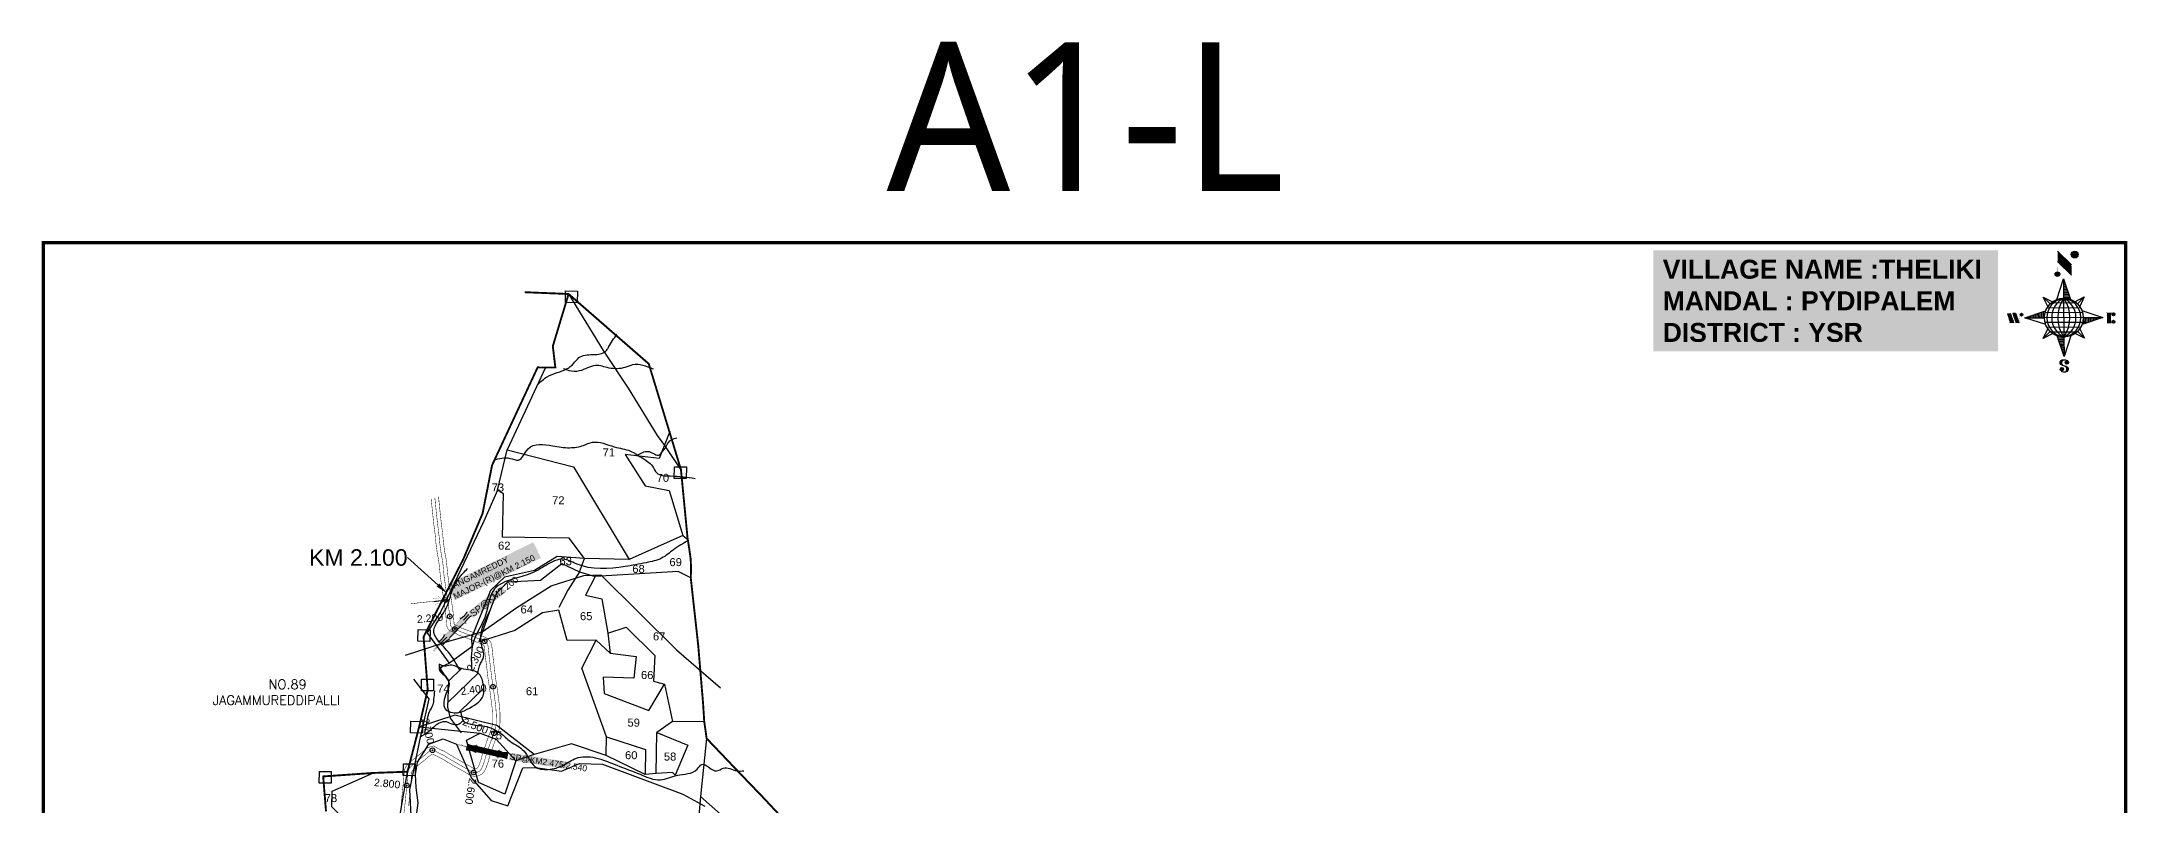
# Model space of a CAD drawing. Header units: inches. Extents: x 198573 to 203005, y 1622290 to 1626765.
# Drawn here: x 198573 to 203005, y 1625143 to 1626765 of the extents above; entities that cross this region are included whole.
import ezdxf
from ezdxf import colors
from ezdxf.entities.mleader import LeaderData, LeaderLine
from ezdxf.enums import TextEntityAlignment as Align
from ezdxf.math import Vec2, Vec3

# ---------------------------------------------------------------- set-up
doc = ezdxf.new("R2010")
doc.units = ezdxf.units.IN
doc.header["$LTSCALE"] = 15
doc.header["$MEASUREMENT"] = 0
doc.header["$PDMODE"] = 32
doc.header["$PDSIZE"] = 10
doc.linetypes.add('HIDDEN2', pattern=[0.1875, 0.125, -0.0625])
for name, color, linetype in [('bord', 1, 'Continuous'), ('CADAS', 1, 'Continuous'), ('CANAL1', 7, 'Continuous'), ('CHANAGE', 1, 'Continuous'), ('HILLS', 3, 'Continuous'), ('PLOT', 7, 'Continuous'), ('PLOT NO', 7, 'Continuous'), ('POINT', 2, 'Continuous'), ('ROAD', 1, 'Continuous'), ('STREAM', 4, 'Continuous'), ('STRUCTURE', 5, 'Continuous'), ('TEXT', 1, 'Continuous'), ('text2', 7, 'Continuous'), ('VILLAGE BOUNDARY', 5, 'Continuous'), ('VILLAGE BOUNDARY STONES', 1, 'Continuous'), ('VILLAGE BOUNDRY', 5, 'Continuous'), ('VILLAGE STONES', 240, 'Continuous')]:
    doc.layers.add(name, color=color, linetype=linetype)
doc.styles.add('section', font='romant.shx', dxfattribs={"height": 2})
doc.styles.get("Standard").update_dxf_attribs({"font": 'arial.ttf'})
doc.styles.add('TMS', font='trebuc.ttf')
doc.dimstyles.get("Standard").update_dxf_attribs({"dimtxt": 0.18, "dimasz": 0.18, "dimexe": 0.18, "dimexo": 0.0625, "dimgap": 0.09, "dimtad": 0, "dimtih": 1, "dimtoh": 1, "dimdec": 4, "dimzin": 0, "dimdsep": 46, "dimtxsty": 'Standard', "dimcen": 0.09, "dimadec": 0, "dimazin": 0, "dimtfac": 1, "dimtdec": 4, "dimtofl": 0, "dimtmove": 0, "dimatfit": 3, "dimfxl": 1, "dimtolj": 1, "dimtzin": 0, "dimarcsym": 0})
pattern_1 = [(270.375479083, (-2069700.0438, 9073869.3916), (1.91060089915, 0.0125210085), [])]
pattern_2 = [(0.375479083, (-2069700.0438, 9073869.3916), (-0.0125210085, 1.91060089915), [])]

# ---------------------------------------------------------------- blocks, each defined once
blk = doc.blocks.new('*X14')
at = {"color": 0, "linetype": 'Continuous'}
for p, q in [((6321.6, 240.5), (6322.3, 241.2)), ((6321.6, 240.3), (6322.3, 241)), ((6321.6, 240.1), (6322.3, 240.8)), ((6321.6, 239.9), (6322.4, 240.7)), ((6321.6, 239.8), (6322.4, 240.6)), ((6321.6, 239.6), (6322.5, 240.5)), ((6321.6, 239.4), (6322.5, 240.3)), ((6321.6, 239.2), (6322.6, 240.2)), ((6321.7, 239.1), (6322.6, 240.1)), ((6321.8, 240.8), (6322.4, 241.4)), ((6321.8, 239), (6322.7, 240)), ((6321.8, 239), (6322.8, 239.9)), ((6321.9, 238.9), (6322.9, 239.8)), ((6322, 238.8), (6323, 239.7)), ((6322.1, 241.3), (6322.4, 241.6)), ((6322.1, 238.7), (6323.1, 239.6)), ((6322.2, 238.6), (6323.1, 239.6)), ((6322.3, 238.5), (6323.2, 239.5)), ((6322.4, 238.5), (6323.3, 239.4)), ((6322.5, 238.4), (6323.4, 239.3)), ((6322.7, 238.4), (6323.6, 239.3)), ((6322.8, 238.3), (6323.7, 239.2)), ((6322.9, 238.3), (6323.8, 239.1)), ((6323.1, 238.2), (6323.9, 239.1)), ((6323.2, 238.2), (6324, 239)), ((6323.3, 238.2), (6324.2, 239)), ((6323.5, 238.1), (6324.3, 238.9)), ((6323.7, 238.1), (6324.4, 238.9)), ((6323.8, 238.1), (6324.6, 238.8)), ((6324.1, 238.2), (6324.7, 238.8)), ((6324.3, 238.3), (6324.9, 238.8)), ((6324.6, 238.3), (6325.1, 238.8)), ((6324.8, 238.4), (6325.2, 238.8)), ((6325.1, 238.5), (6325.4, 238.8)), ((6325.4, 238.6), (6325.6, 238.8))]:
    blk.add_line(p, q, dxfattribs=at)
blk = doc.blocks.new('*X13')
at = {"color": 0, "linetype": 'Continuous'}
for p, q in [((6324.4, 240.3), (6324.5, 240.4)), ((6324.6, 240.3), (6324.8, 240.5)), ((6324.7, 240.2), (6325, 240.5)), ((6324.8, 240.2), (6325.2, 240.6)), ((6325, 240.1), (6325.5, 240.6)), ((6325.1, 240.1), (6325.6, 240.6)), ((6325.2, 240), (6325.8, 240.6)), ((6325.3, 240), (6326, 240.6)), ((6325.4, 239.9), (6326.1, 240.6)), ((6325.5, 239.8), (6326.2, 240.5)), ((6325.6, 239.8), (6326.3, 240.5)), ((6325.7, 239.7), (6326.5, 240.4)), ((6325.9, 239.6), (6326.6, 240.3)), ((6326, 239.5), (6326.7, 240.3)), ((6326, 239.4), (6326.8, 240.2)), ((6326.1, 239.3), (6327, 240.2)), ((6326.2, 239.3), (6327.1, 240.1)), ((6326.3, 239.2), (6327.1, 240)), ((6326.4, 239.1), (6327.2, 239.9)), ((6326.5, 239), (6327.3, 239.8)), ((6326.5, 238.9), (6327.4, 239.7)), ((6326.6, 238.8), (6327.5, 239.6)), ((6326.7, 238.7), (6327.5, 239.5)), ((6326.8, 238.6), (6327.6, 239.4)), ((6326.8, 238.5), (6327.7, 239.3)), ((6326.9, 238.3), (6327.8, 239.2)), ((6326.9, 238.2), (6327.9, 239.1)), ((6327, 238.1), (6327.8, 239)), ((6327, 237.9), (6327.8, 238.8)), ((6327, 237.8), (6327.8, 238.6)), ((6326.8, 236.5), (6327.4, 237)), ((6326.9, 236.8), (6327.6, 237.4)), ((6327, 237.6), (6327.8, 238.4)), ((6327, 237.4), (6327.8, 238.2)), ((6327, 237.3), (6327.8, 238)), ((6327, 237.1), (6327.8, 237.9))]:
    blk.add_line(p, q, dxfattribs=at)
blk = doc.blocks.new('sy')
at = {"layer": 'bord', "extrusion": (0.000169932, 0.004808, 0.999988)}
h = blk.add_hatch(dxfattribs=at)
h.set_pattern_fill('LINE', color=8, scale=15.285135, angle=0.3755, style=0)
h.set_pattern_definition(pattern_2)
h.paths.add_polyline_path([(-0.2, 22.9, -0.090992), (8, 21.5), (-0.3, 45.9)])
h = blk.add_hatch(dxfattribs=at)
h.set_pattern_fill('LINE', color=8, scale=15.285135, angle=-89.6245, style=0)
h.set_pattern_definition(pattern_1)
h.paths.add_polyline_path([(-22.9, -0.2, -0.090992), (-21.5, 8), (-45.9, -0.3)])
h = blk.add_hatch(dxfattribs=at)
h.set_pattern_fill('LINE', color=8, scale=15.285135, angle=-89.6245, style=0)
h.set_pattern_definition(pattern_1)
h.paths.add_polyline_path([(45.9, 0.3), (22.9, 0.2, -0.090992), (21.5, -8)])
h = blk.add_hatch(dxfattribs=at)
h.set_pattern_fill('LINE', color=8, scale=15.285135, angle=0.3755, style=0)
h.set_pattern_definition(pattern_2)
h.paths.add_polyline_path([(0.2, -22.9, -0.090992), (-8, -21.5), (0.3, -45.9)])
for p, q in [((-7.3, 78.3, -0.4), (8.9, 62.3, -0.3)), ((-7.3, 66.2, -0.3), (9, 50.2, -0.2)), ((-8.3, 21.4, -0.1), (-0.3, 45.9, -0.2)), ((-0.3, 45.9, -0.2), (8, 21.5, -0.1)), ((-0.3, 45.9, -0.2), (-0.2, 22.9, -0.1)), ((-66.6, 5, 0), (-62.8, -6.2, 0)), ((-63.4, 5.1, 0), (-59.5, -6.2, 0)), ((-60.2, 5.1, 0), (-56.3, -6.2, 0)), ((-60.2, 5.1, 0), (-56.9, 5.1, 0)), ((-56.9, 5.1, 0), (-53.1, -6.1, 0)), ((-45.9, -0.3, 0), (-21.5, 8, 0)), ((-24.5, 24.2, -0.1), (-13.3, 18.7, -0.1)), ((-24.5, 24.2, -0.1), (-16.3, 16.1, -0.1)), ((-18.8, 13.1, -0.1), (-24.5, 24.2, -0.1)), ((13.1, 18.8, -0.1), (24.2, 24.5, -0.1)), ((24.2, 24.5, -0.1), (16.1, 16.3, -0.1)), ((24.2, 24.5, -0.1), (18.7, 13.3, -0.1)), ((21.4, 8.3, 0), (45.9, 0.3, 0)), ((45.9, 0.3, 0), (21.5, -8, 0)), ((22.9, 0.2, 0), (45.9, 0.3, 0)), ((51.5, 5.7, 0), (51.6, -6.7, 0)), ((55.1, -6.7, 0), (55, 5.7, 0)), ((-45.9, -0.3, 0), (-22.9, -0.2, 0)), ((-21.4, -8.3, 0), (-45.9, -0.3, 0)), ((-24.2, -24.5, 0.1), (-18.7, -13.3, 0.1)), ((-24.2, -24.5, 0.1), (-16.1, -16.3, 0.1)), ((-13.1, -18.8, 0.1), (-24.2, -24.5, 0.1)), ((0.3, -45.9, 0.2), (-8, -21.5, 0.1)), ((0.2, -22.9, 0.1), (0.3, -45.9, 0.2)), ((8.3, -21.4, 0.1), (0.3, -45.9, 0.2)), ((24.5, -24.2, 0.1), (13.3, -18.7, 0.1)), ((24.5, -24.2, 0.1), (16.3, -16.1, 0.1)), ((18.8, -13.1, 0.1), (24.5, -24.2, 0.1))]:
    blk.add_line(p, q, dxfattribs=at)
at = {"layer": 'bord', "color": 8, "linetype": 'ByBlock', "extrusion": (0.000169932, 0.004808, 0.999988)}
for p, q in [((22.9, 0.2, 0), (-22.9, -0.2, 0)), ((22.2, 5.9, 0), (-22.2, 5.6, 0)), ((19.8, 11.6, -0.1), (-19.9, 11.3, -0.1)), ((15.1, 17.3, -0.1), (-15.3, 17.1, -0.1)), ((-0.2, 22.9, -0.1), (0.2, -22.9, 0.1)), ((22.2, -5.6, 0), (-22.2, -5.9, 0)), ((19.9, -11.3, 0.1), (-19.8, -11.6, 0.1)), ((15.3, -17.1, 0.1), (-15.1, -17.3, 0.1))]:
    blk.add_line(p, q, dxfattribs=at)
at = {"layer": 'bord', "extrusion": (0.000169932, 0.004808, 0.999988)}
for points, const_width in [([(-7.2, 54.1), (-7.3, 78.3)], 0.291), ([(9, 50.2), (8.8, 74.4)], 0.291), ([(-67.7, 5), (-63.4, 5.1)], 0.116), ([(-59.5, -6.2), (-58.5, 0.3)], 0.116), ([(-53.1, -6.1), (-51.6, 3.5)], 0.116), ([(49.7, 5.7), (58.6, 5.7)], 0.128), ([(55.1, 0.4), (56.8, 0.4)], 0.128), ([(-59.5, -6.2), (-64.4, -6.2)], 0.116), ([(-56.3, -6.2), (-51.5, -6.1)], 0.116), ([(58.7, -6.7), (49.8, -6.8)], 0.128)]:
    blk.add_lwpolyline(points, dxfattribs=dict(at, const_width=const_width))
for points, const_width in [([(11.3, 75.7, 1), (14.4, 73.1, 1)], 4.03), ([(-8.6, 52.2, 1), (-6.6, 50.5, 1)], 2.69), ([(-50.6, 4.1, 1), (-49.3, 3, 1)], 1.61), ([(57.9, 4.5, 1), (59.3, 3.4, 1)], 1.77), ([(58, -4.4, 1), (59.3, -5.5, 1)], 1.77), ([(-1.6, -61.3, 1), (-3.1, -60.1, 1)], 2), ([(4.4, -53.7, 1), (2.9, -52.5, 1)], 2)]:
    blk.add_lwpolyline(points, format="xyb", close=True, dxfattribs=dict(at, const_width=const_width))
for points in [[(-3.7, -62.2), (-2.4, -63.4), (-0.4, -63.9), (2.3, -63.8), (4.2, -63.1), (5.5, -61.6), (5.4, -60.2), (4.6, -58.9), (4, -58.4), (2.3, -57.6), (-1.3, -56.6), (-2.8, -55.9), (-3.4, -55.4), (-4.2, -54), (-4.2, -52.1), (-3, -50.7), (-1.2, -50), (1.8, -49.8), (3.8, -50.5), (4.8, -51.6)], [(-1.3, -56.6), (-2.1, -55.5), (-2.4, -54.3), (-2.5, -52.5), (-2.2, -51.6), (-1.4, -50.5), (-0.2, -49.9)], [(2.3, -63.8), (3.3, -62.7), (3.6, -61.4), (3.4, -60.2), (2.6, -58.6), (1.1, -57.3)]]:
    blk.add_lwpolyline(points, dxfattribs=at)
for centre, radius in [((12.8, 74.4), 4.03), ((-7.6, 51.3), 2.69), ((-49.9, 3.5), 1.61), ((0, 0), 22.9), ((58.6, 3.9), 1.77), ((58.6, -4.9), 1.77), ((-2.3, -60.7), 2), ((3.7, -53.1), 2)]:
    blk.add_circle(centre, radius, dxfattribs=at)
at = {"layer": 'bord', "color": 8, "linetype": 'ByBlock', "extrusion": (0.000169932, 0.004808, 0.999988)}
for centre, radius, start, end in [((3.1, 0), 23.1, 98.0037, 262.7474), ((11.2, 0.1), 25.5, 116.3648, 244.3863), ((33.1, 0.2), 40.3, 145.6675, 215.0836), ((-11.2, -0.1), 25.5, 296.3648, 64.3863), ((-33.1, -0.2), 40.3, 325.6675, 35.0836), ((-3.1, 0), 23.1, 278.0037, 82.7474)]:
    blk.add_arc(centre, radius, start, end, dxfattribs=at)
at = {"layer": 'bord', "extrusion": (0.000169932, 0.004808, 0.999988)}
for points in [[(-7.3, 78.3), (8.9, 62.3), (-7.3, 66.2), (9, 50.2)], [(-66.6, 5), (-63.4, 5.1), (-62.8, -6.2), (-59.5, -6.2)], [(-60.2, 5.1), (-56.9, 5.1), (-56.3, -6.2), (-53.1, -6.1)], [(55, 5.7), (55.1, -6.7), (51.5, 5.7), (51.6, -6.7)]]:
    blk.add_solid(points, dxfattribs=at)
at = {"layer": 'bord', "extrusion": (0.000169932, 0.004808, 0.999988), "xscale": 1.444935456737715, "yscale": 1.444935456737715, "zscale": 1.444935456737715, "rotation": 141.1624086003328}
for name, p in [('*X13', (7334.5, -5516.8)), ('*X14', (7337.2, -5520.6))]:
    blk.add_blockref(name, p, dxfattribs=at)
blk = doc.blocks.new('SP')
at = {"layer": 'STRUCTURE'}
h = blk.add_hatch(dxfattribs=at)
h.set_pattern_fill('DASH', color=256, scale=8, style=0)
edge = h.paths.add_edge_path()
edge.add_spline(control_points=[(769825.7, 1706742.1), (769825.3, 1706741.8), (769823.8, 1706740.8), (769820.9, 1706740.3), (769817, 1706739.7), (769811.4, 1706738.9), (769804, 1706739.7), (769798.4, 1706741), (769795.6, 1706741.6)], knot_values=[0, 0, 0, 0, 1.613557, 5.24513, 8.624976, 13.470124, 22.190216, 30.746377, 30.746377, 30.746377, 30.746377], degree=3, periodic=0)
edge.add_line((769795.6, 1706741.6), (769792.6, 1706739.6))
edge.add_line((769792.6, 1706739.6), (769732.6, 1706739.6))
edge.add_line((769732.6, 1706739.6), (769729.6, 1706741.6))
edge.add_spline(control_points=[(769729.6, 1706741.6), (769726.9, 1706740.9), (769721.3, 1706739.5), (769713.9, 1706738.5), (769708.3, 1706739.1), (769704.4, 1706739.6), (769701.5, 1706740), (769700, 1706741), (769699.5, 1706741.3)], knot_values=[0, 0, 0, 0, 8.556161, 17.276253, 22.121402, 25.501247, 29.13282, 30.746377, 30.746377, 30.746377, 30.746377], degree=3, periodic=0)
edge.add_line((769699.5, 1706741.3), (769699.5, 1706722.1))
edge.add_spline(control_points=[(769699.5, 1706722.1), (769700, 1706722.4), (769701.4, 1706723.4), (769704.3, 1706724), (769708.2, 1706724.5), (769713.8, 1706725.3), (769721.2, 1706724.5), (769726.8, 1706723.3), (769729.6, 1706722.6)], knot_values=[0, 0, 0, 0, 1.613557, 5.24513, 8.624976, 13.470124, 22.190216, 30.746377, 30.746377, 30.746377, 30.746377], degree=3, periodic=0)
edge.add_line((769729.6, 1706722.6), (769732.6, 1706724.6))
edge.add_line((769732.6, 1706724.6), (769792.6, 1706724.6))
edge.add_line((769792.6, 1706724.6), (769795.6, 1706722.6))
edge.add_spline(control_points=[(769795.6, 1706722.6), (769798.4, 1706723.3), (769803.9, 1706724.8), (769811.3, 1706725.8), (769817, 1706725.1), (769820.9, 1706724.7), (769823.8, 1706724.2), (769825.2, 1706723.3), (769825.7, 1706723)], knot_values=[0, 0, 0, 0, 8.556161, 17.276253, 22.121402, 25.501247, 29.13282, 30.746377, 30.746377, 30.746377, 30.746377], degree=3, periodic=0)
edge.add_line((769825.7, 1706723), (769825.7, 1706742.1))
h.paths.add_polyline_path([(769764.2, 1706732.1, -1), (769761.1, 1706732.1, -1)], flags=0)
h.paths.add_polyline_path([(769761.1, 1706732.1, 1), (769764.2, 1706732.1, 1)], flags=16)
at = {"layer": 'STRUCTURE', "const_width": 0.628}
for points in [[(769726.6, 1706747.6), (769726.6, 1706743.6), (769732.6, 1706739.6), (769792.6, 1706739.6), (769798.6, 1706743.6), (769798.6, 1706747.6)], [(769726.6, 1706716.6), (769726.6, 1706720.6), (769732.6, 1706724.6), (769792.6, 1706724.6), (769798.6, 1706720.6), (769798.6, 1706716.6)]]:
    blk.add_lwpolyline(points, dxfattribs=at)
at = {"layer": 'STRUCTURE', "color": 3}
blk.add_lwpolyline([(769732.6, 1706724.6), (769792.6, 1706724.6)], dxfattribs=at)
blk.add_lwpolyline([(769732.6, 1706724.6), (769792.6, 1706724.6)], dxfattribs=at)
at = {"layer": 'STRUCTURE', "color": 0}
blk.add_circle((769762.6, 1706732.1), 1.55, dxfattribs=at)
at = {"layer": 'STRUCTURE'}
for points in [[(769699.5, 1706741.3), (769700.9, 1706740.5), (769704.4, 1706739.6), (769707.8, 1706739.2), (769712.6, 1706738.8), (769721.3, 1706739.7), (769729.6, 1706741.6)], [(769825.7, 1706742.1), (769824.3, 1706741.3), (769820.8, 1706740.3), (769817.5, 1706739.8), (769812.7, 1706739.2), (769804, 1706739.9), (769795.6, 1706741.6)], [(769699.5, 1706722.1), (769700.9, 1706723), (769704.4, 1706724), (769707.7, 1706724.5), (769712.5, 1706725), (769721.2, 1706724.4), (769729.6, 1706722.6)], [(769825.7, 1706723), (769824.3, 1706723.8), (769820.8, 1706724.7), (769817.4, 1706725.1), (769812.6, 1706725.5), (769803.9, 1706724.6), (769795.6, 1706722.6)]]:
    blk.add_spline(points, degree=3, dxfattribs=at)
at = {"layer": 'STRUCTURE', "color": 0}
blk.add_text('STREAM', height=5, dxfattribs=at).set_placement((769684.3, 1706732.1), align=Align.MIDDLE_CENTER)
for points in [[(769727.4, 1706732.1), (769700.8, 1706732.1)], [(769824.4, 1706732.1), (769800.5, 1706732.1)]]:
    blk.add_leader(points, dimstyle='Standard', override={"dimasz": 10, "dimgap": 0.09, "dimtad": 0}, dxfattribs=at)
blk = doc.blocks.new('OT')
at = {"layer": 'STRUCTURE', "color": 190}
for points, const_width in [([(769751.4, 1706595.8), (769729.4, 1706595.8)], 0.5), ([(769751.4, 1706579), (769729.4, 1706579)], 0.5), ([(769775.2, 1706601.8), (769775.2, 1706597.8), (769769.2, 1706593.8), (769761.8, 1706593.8), (769754.4, 1706593.8), (769748.4, 1706597.8), (769748.4, 1706601.8)], 0.5), ([(769748.4, 1706573), (769748.4, 1706577), (769754.4, 1706581), (769761.8, 1706581), (769761.8, 1706581), (769761.8, 1706581), (769769.2, 1706581), (769775.2, 1706577), (769775.2, 1706573)], 0.5), ([(769761.8, 1706593.8), (769761.8, 1706581)], 2.5)]:
    blk.add_lwpolyline(points, dxfattribs=dict(at, const_width=const_width))
at = {"layer": 'STRUCTURE', "color": 0}
blk.add_circle((769761.8, 1706587.4), 1.87, dxfattribs=at)
blk.add_leader([(769732.6, 1706587.4), (769753.8, 1706587.4)], dimstyle='Standard', override={"dimasz": 10, "dimgap": 0.09, "dimtad": 0}, dxfattribs=at)

msp = doc.modelspace()

# ---------------------------------------------------------------- hatches: boundary and pattern name
at = {"layer": 'STREAM'}
h = msp.add_hatch(dxfattribs=at)
h.set_pattern_fill('ANSI31', color=256, scale=251.706915, angle=-1.0901)
h.set_pattern_definition([(43.9099, (193735.288, 1624458.895), (-21.82068, 22.66719), [])])
edge = h.paths.add_edge_path()
edge.add_spline(control_points=[(199437.6, 1625342.4), (199443.3, 1625339.8), (199459.4, 1625337.9), (199483.6, 1625349.6), (199515.6, 1625367.4), (199512.4, 1625400.8), (199507.1, 1625419), (199500.5, 1625424), (199500.3, 1625424.2)], knot_values=[8.457873, 8.457873, 8.457873, 8.457873, 10.307072, 12.444101, 16.848802, 19.401804, 21.860922, 21.958744, 21.958744, 21.958744, 21.958744], degree=3, periodic=0)
edge.add_spline(control_points=[(199500.3, 1625424.2), (199496.2, 1625427.2), (199483.8, 1625430.6), (199469.6, 1625431.2), (199460.9, 1625434.9), (199458.5, 1625435.9)], knot_values=[4.156217, 4.156217, 4.156217, 4.156217, 5.719283, 7.712415, 8.457873, 8.457873, 8.457873, 8.457873], degree=3, periodic=0)
edge.add_spline(control_points=[(199458.5, 1625435.9), (199452.9, 1625438.2), (199443.4, 1625442.4), (199432.4, 1625437.8), (199427.7, 1625438.5), (199427, 1625438.6)], knot_values=[0.934803, 0.934803, 0.934803, 0.934803, 2.679646, 3.93574, 4.156217, 4.156217, 4.156217, 4.156217], degree=3, periodic=0)
edge.add_line((199427, 1625438.6), (199418.6, 1625434.8))
edge.add_line((199418.6, 1625434.8), (199429.1, 1625419))
edge.add_spline(control_points=[(199429.1, 1625419), (199432.5, 1625416.1), (199437.4, 1625410.6), (199439.8, 1625399.3), (199438.1, 1625393.1), (199436.8, 1625389.9)], knot_values=[27.096702, 27.096702, 27.096702, 27.096702, 28.348508, 29.303736, 30.33957, 30.33957, 30.33957, 30.33957], degree=3, periodic=0)
edge.add_line((199436.8, 1625389.9), (199435.3, 1625351.5))
edge.add_line((199435.3, 1625351.5), (199437.6, 1625342.4))

# ---------------------------------------------------------------- linework, layer by layer
at = {"layer": 'CANAL1', "color": 200, "const_width": 1}
for points in [[(199400.9, 1625794.1), (199401.3, 1625790), (199404, 1625763.8), (199406.5, 1625740.1), (199409.5, 1625716.9), (199411.1, 1625699.5), (199414, 1625677.9), (199417, 1625662), (199418.2, 1625651.8), (199420.3, 1625630.7), (199423.5, 1625606.3), (199427.2, 1625583), (199431.7, 1625550.5), (199433.4, 1625531.3), (199433.6, 1625527.1), (199435.2, 1625519.6), (199440.7, 1625513.8), (199445.9, 1625511.3), (199449.1, 1625510.2), (199458.6, 1625504.7), (199471.1, 1625500.2), (199488.2, 1625493.7), (199501.5, 1625488), (199505.4, 1625486.9), (199508.3, 1625485.4), (199510, 1625484.6), (199512, 1625482.5), (199513.3, 1625481.2), (199513.8, 1625479.5), (199515.2, 1625467.8), (199516.1, 1625458.6), (199519.9, 1625428.2), (199521.6, 1625413.6), (199526.1, 1625382.7), (199530.3, 1625351.3), (199531.3, 1625336.5), (199531.2, 1625324), (199531, 1625316.7), (199530.2, 1625310.4), (199528.8, 1625304.4), (199524.2, 1625292.8), (199518.6, 1625276.9), (199516.1, 1625269.4), (199512.6, 1625260.9), (199509.4, 1625250.1), (199506.7, 1625239.6), (199502.7, 1625228.7), (199500.4, 1625223.7), (199499, 1625222), (199496.6, 1625220.7), (199494.1, 1625220.2), (199490.3, 1625221.5), (199481.2, 1625226.9), (199457.5, 1625240.3), (199441.7, 1625249.6), (199430.8, 1625256.3), (199415.6, 1625263.6), (199406.5, 1625268.7), (199394.7, 1625266), (199385.4, 1625258.7), (199379.1, 1625253.1), (199365.9, 1625242.6), (199356.9, 1625235.3), (199349.2, 1625228.1), (199344, 1625218.8), (199342.6, 1625200), (199337.2, 1625144.1), (199334.3, 1625118.6)], [(199416.5, 1625799.1), (199417.3, 1625791.5), (199419.9, 1625765.5), (199422.4, 1625742), (199425.4, 1625718.6), (199427, 1625701.4), (199429.8, 1625680.5), (199432.8, 1625664.4), (199434.1, 1625653.5), (199436.2, 1625632.6), (199439.4, 1625608.6), (199443, 1625585.3), (199447.6, 1625552.3), (199449.3, 1625532.4), (199449.5, 1625529.2), (199449.9, 1625527.4), (199450.3, 1625527), (199452.1, 1625526.1), (199455.8, 1625524.8), (199465.3, 1625519.3), (199476.6, 1625515.2), (199494.2, 1625508.6), (199506.9, 1625503.1), (199511.3, 1625501.8), (199515.6, 1625499.7), (199519.5, 1625497.7), (199523.5, 1625493.7), (199527.6, 1625489.4), (199529.6, 1625482.7), (199531.1, 1625469.4), (199532, 1625460.3), (199535.7, 1625430.1), (199537.4, 1625415.7), (199542, 1625384.9), (199546.2, 1625352.9), (199547.3, 1625336.9), (199547.2, 1625323.7), (199547, 1625315.5), (199546, 1625307.6), (199544.1, 1625299.5), (199539.2, 1625287.2), (199533.8, 1625271.7), (199531.1, 1625263.8), (199527.7, 1625255.6), (199524.8, 1625245.9), (199522, 1625234.8), (199517.5, 1625222.6), (199514.1, 1625215.2), (199509.2, 1625209.3), (199502.1, 1625205.6), (199493.1, 1625203.6), (199483.5, 1625206.9), (199473.2, 1625213.1), (199449.5, 1625226.4), (199433.5, 1625235.9), (199423.1, 1625242.2), (199408.3, 1625249.4), (199404.1, 1625251.7), (199401.8, 1625251.2), (199395.7, 1625246.4), (199389.4, 1625240.8), (199375.9, 1625230.2), (199367.5, 1625223.2), (199362, 1625218.1), (199359.7, 1625214.1), (199358.5, 1625198.6), (199353.1, 1625142.4)]]:
    msp.add_lwpolyline(points, dxfattribs=at)
at = {"layer": 'CANAL1', "color": 1, "linetype": 'HIDDEN2', "ltscale": 4, "const_width": 1}
msp.add_lwpolyline([(199408.7, 1625796.6), (199409.3, 1625790.7), (199411.9, 1625764.6), (199414.5, 1625741), (199417.4, 1625717.7), (199419.1, 1625700.5), (199421.9, 1625679.2), (199424.9, 1625663.2), (199426.2, 1625652.7), (199428.2, 1625631.7), (199431.4, 1625607.4), (199435.1, 1625584.1), (199439.6, 1625551.4), (199441.4, 1625531.8), (199441.6, 1625528.1), (199442.5, 1625523.5), (199445.5, 1625520.4), (199449, 1625518.7), (199452.4, 1625517.5), (199462, 1625512), (199473.8, 1625507.7), (199491.2, 1625501.1), (199504.2, 1625495.6), (199508.4, 1625494.4), (199512, 1625492.5), (199514.7, 1625491.1), (199517.8, 1625488.1), (199520.5, 1625485.3), (199521.7, 1625481.1), (199523.2, 1625468.6), (199524, 1625459.4), (199527.8, 1625429.1), (199529.5, 1625414.6), (199534.1, 1625383.8), (199538.2, 1625352.1), (199539.3, 1625336.7), (199539.2, 1625323.8), (199539, 1625316.1), (199538.1, 1625309), (199536.4, 1625302), (199531.7, 1625290), (199526.2, 1625274.3), (199523.6, 1625266.6), (199520.2, 1625258.3), (199517.1, 1625248), (199514.4, 1625237.2), (199510.1, 1625225.7), (199507.3, 1625219.5), (199504.1, 1625215.6), (199499.3, 1625213.1), (199493.6, 1625211.9), (199486.9, 1625214.2), (199477.2, 1625220), (199453.5, 1625233.3), (199437.6, 1625242.7), (199426.9, 1625249.3), (199412, 1625256.5), (199405.3, 1625260.2), (199398.2, 1625258.6), (199390.5, 1625252.5), (199384.2, 1625246.9), (199370.9, 1625236.4), (199362.2, 1625229.2), (199355.6, 1625223.1), (199351.9, 1625216.4), (199350.6, 1625199.3), (199345.1, 1625143.2), (199342.3, 1625118.3)], dxfattribs=at)
at = {"layer": 'CANAL1', "color": 1, "linetype": 'HIDDEN2', "ltscale": 4, "const_width": 1, "elevation": 135}
msp.add_lwpolyline([(199431, 1625579), (199357.2, 1625570.9)], dxfattribs=at)
at = {"layer": 'HILLS'}
for points in [[(199372.1, 1625234.4), (199395.8, 1625273), (199426.2, 1625284.1), (199455.1, 1625272.6), (199486.7, 1625200.3), (199528.7, 1625152.9), (199564.1, 1625141.6), (199595.5, 1625222.2), (199622.3, 1625223.1), (199677.7, 1625215.5), (199716.1, 1625231.6), (199765.3, 1625230.2), (199935.6, 1625166.7), (199982.6, 1625140.9)], [(199367.2, 1625099.7), (199373.1, 1625148.3), (199368.8, 1625180.4), (199367.6, 1625208), (199372.1, 1625234.4)]]:
    msp.add_lwpolyline(points, dxfattribs=at)
at = {"layer": 'PLOT'}
for points in [[(199692.9, 1626228.9), (199766.2, 1626108.7), (199819.2, 1626028.9), (199881.3, 1625928.4), (199896.9, 1625906.9), (199931.7, 1625855.6)], [(199643.7, 1626073), (199562.2, 1625898.2), (199703.4, 1625862.1), (199821.3, 1625664.6)], [(199726.4, 1625667.2), (199694.3, 1625710.3), (199552.4, 1625712.4), (199554.3, 1625804.3), (199542.1, 1625812), (199562.2, 1625898.2)], [(199908.1, 1625936.9), (199885.4, 1625879.7), (199813, 1625888.1), (199855.7, 1625821.3), (199906.9, 1625811.3), (199935.7, 1625716.1), (199946.5, 1625707.7)], [(199542.1, 1625812), (199512.8, 1625746.4), (199421.6, 1625554.3), (199392.3, 1625509.9)], [(199935.7, 1625716.1), (199821.3, 1625664.6), (199726.4, 1625667.2), (199668.3, 1625671.3), (199620.6, 1625641.6), (199556.8, 1625627.1), (199527.2, 1625599.1), (199486.7, 1625498.8), (199487.5, 1625479.8), (199440.2, 1625444.6), (199392.3, 1625509.9)], [(199772.8, 1625248.3), (199773.3, 1625288.2), (199721.1, 1625434.2), (199751.8, 1625493.8), (199690.1, 1625492.8), (199671.9, 1625557), (199637.5, 1625551.5), (199578.6, 1625513.9), (199502.7, 1625489.8), (199525.6, 1625555.4), (199540.4, 1625593.9), (199563.8, 1625617.6), (199633.1, 1625621.2), (199678.7, 1625656.8), (199716.3, 1625638.5), (199726.4, 1625667.2)], [(199716.3, 1625638.5), (199691.3, 1625599.8), (199672.1, 1625563.2)], [(199716.3, 1625638.5), (199749.1, 1625628.5)], [(199952.5, 1625625.8), (199925.7, 1625639.6), (199749.1, 1625628.5), (199728.9, 1625589.4), (199763.2, 1625581.2), (199776.3, 1625508.2), (199815.5, 1625521.2), (199875.9, 1625461.1), (199873.6, 1625406.6), (199896.7, 1625399.9), (199913.4, 1625320.8), (199981.1, 1625321.4)], [(199776.3, 1625508.2), (199781.3, 1625466), (199836.2, 1625458.8), (199831.8, 1625413), (199766.6, 1625414.7), (199768.2, 1625380.3), (199863.2, 1625344), (199896.7, 1625399.9)], [(199751.8, 1625493.8), (199781.3, 1625466)], [(199440.2, 1625444.6), (199418.6, 1625434.8), (199437.5, 1625406.4), (199435.3, 1625351.5), (199441.2, 1625328.2), (199464.7, 1625296.5)], [(199620.1, 1625251.1), (199540.5, 1625312.7), (199451.2, 1625334.1), (199375.4, 1625309.8), (199505.1, 1625296.1)], [(199913.4, 1625320.8), (199880.3, 1625297.6), (199946.4, 1625270.6), (199919.4, 1625207.1), (199913.9, 1625212.4), (199879.2, 1625210.6), (199880.3, 1625297.6)], [(199986.2, 1625284.9), (199973.3, 1625161.4), (199949, 1624883.7), (199910.9, 1624808.9), (199885.8, 1624765), (199806.1, 1624780.4), (199798.2, 1624721.6), (199755.5, 1624640.7), (199734.3, 1624571.7), (199688.6, 1624567.8), (199661.3, 1624654.3), (199549.8, 1624670.3), (199541.5, 1624649.9), (199507.9, 1624665.3), (199467.9, 1624771), (199442.9, 1624793.3), (199408.4, 1624859.6), (199395.2, 1624961), (199389, 1624965.9), (199383, 1625004.8), (199324.6, 1625061.8), (199350.7, 1625214.2)], [(199879.2, 1625210.6), (199855.3, 1625208.4), (199772.8, 1625248.3), (199698.8, 1625273.1), (199620.1, 1625251.1), (199580.9, 1625237.3), (199557.1, 1625166.2), (199501.2, 1625191.6), (199476.1, 1625280.9), (199505.1, 1625296.1), (199539.1, 1625283.3), (199580.9, 1625237.3)], [(199773.3, 1625288.2), (199856.3, 1625261.3), (199855.3, 1625208.4)], [(199711.8, 1624321.7), (199679.4, 1624395.6), (199631.7, 1624473.8), (199583.6, 1624538.6), (199551, 1624578.7), (199502, 1624659.1), (199465.3, 1624761.5), (199419.9, 1624802.3), (199400.3, 1624857.1), (199389, 1624965.9), (199282.1, 1624969), (199184.5, 1624992.8), (199216.5, 1625055.4), (199220.6, 1625109.3), (199190, 1625139.8), (199190.6, 1625172.7), (199278.6, 1625211.6)], [(199973.3, 1625161.4), (200119.6, 1625031.7), (200181.5, 1625001.9), (200206.7, 1625049.6)]]:
    msp.add_lwpolyline(points, dxfattribs=at)
at = {"layer": 'POINT'}
for p in [(199431, 1625579, 135), (199451, 1625517, 136), (199519.9, 1625257.4)]:
    msp.add_point(p, dxfattribs=at)
at = {"layer": 'ROAD'}
for points in [[(199346.5, 1625461.9), (199435.4, 1625490.5), (199509, 1625511.3), (199582.6, 1625563), (199655.7, 1625608.9), (199725.5, 1625630.9), (199761.3, 1625632.4), (199922.5, 1625473.3), (200016, 1625392.1)], [(199396.8, 1625368.9), (199364.2, 1625410.9)], [(199358.8, 1625107.6), (199355.9, 1625176), (199376.6, 1625280.6), (199396.8, 1625368.9)]]:
    msp.add_lwpolyline(points, dxfattribs=at)
at = {"layer": 'STREAM'}
for points in [[(199626.8, 1626036), (199647.6, 1626053), (199689.9, 1626070.4), (199698.6, 1626076.3), (199717.5, 1626095.5), (199749.1, 1626100.4), (199773.8, 1626109.2), (199777.7, 1626115.8), (199795.6, 1626143.4)], [(199873.1, 1626068.9), (199829, 1626078.4), (199812.7, 1626072.9), (199778.9, 1626071.6), (199750.1, 1626077), (199716.1, 1626065.5), (199693.8, 1626066), (199681.8, 1626070.2)], [(199534.5, 1625876.3), (199568.4, 1625879.8), (199586.3, 1625876.2), (199606.7, 1625899.9), (199658.6, 1625906.3), (199695.1, 1625902.4), (199724.8, 1625907.4), (199743.4, 1625913.9), (199790, 1625904.3), (199824.5, 1625895.3), (199848.3, 1625881.4), (199871.1, 1625863), (199880.1, 1625848.9), (199909.1, 1625842.4), (199961.7, 1625837.2)], [(199841.5, 1625888), (199864.3, 1625894.1), (199885.9, 1625887.2), (199893, 1625895.4), (199898.7, 1625902.2), (199904.9, 1625913.6), (199922.7, 1625923.5)], [(199947.7, 1625705.5), (199915.9, 1625685.7), (199890.5, 1625667.7), (199857.5, 1625658.2), (199812.9, 1625649.8), (199708.9, 1625655.9), (199680.9, 1625665.7), (199646, 1625653), (199611.9, 1625635.1), (199573.7, 1625622.9), (199535.8, 1625602.8), (199516.6, 1625546.5), (199492.1, 1625494.2), (199486.4, 1625462.9), (199487.1, 1625430.5)], [(199462.5, 1625428.2), (199443.7, 1625460.4), (199417.4, 1625491), (199406.7, 1625510.1), (199423.6, 1625546), (199437, 1625570.8), (199444.9, 1625597), (199459.8, 1625624.9), (199478.2, 1625645.8)], [(199499.9, 1625422.4), (199505.9, 1625444), (199512.2, 1625457.8), (199507.6, 1625485.2), (199525.1, 1625554.8)], [(199418.2, 1625442.4), (199429.1, 1625438.3), (199441.6, 1625440.2), (199465.7, 1625433.1), (199485.4, 1625429.7), (199501, 1625423.6), (199511.4, 1625401.2), (199511.4, 1625375.5), (199477.5, 1625346.8), (199457.2, 1625339.6), (199430.8, 1625347.5), (199433.1, 1625381.1), (199439, 1625399.8), (199437, 1625409.2), (199428.8, 1625419.3), (199418.8, 1625429.4), (199418.2, 1625442.4)], [(199387.6, 1625296.4), (199392.7, 1625322.1), (199396.2, 1625338.8), (199405, 1625357.1), (199406.9, 1625368.3), (199408.4, 1625385.7)], [(199468.7, 1625323.3), (199460.1, 1625315.3), (199443.6, 1625315.6), (199430.1, 1625320.5), (199413.7, 1625314.7), (199394.9, 1625299.2), (199377.6, 1625287.6)], [(199464.2, 1625340.2), (199469.9, 1625321.6), (199482.8, 1625315.6), (199519.2, 1625309.9), (199548.2, 1625296.1), (199569.6, 1625278.3), (199597.6, 1625258.7), (199621, 1625225.5), (199682.2, 1625228.4), (199708.5, 1625242.6), (199749.7, 1625243.9), (199795.5, 1625227.9), (199845.2, 1625208.7), (199887.9, 1625196.9), (199924, 1625206.9), (199965.9, 1625219.4), (199976, 1625229.7), (200007.4, 1625215.8), (200021.4, 1625221.9), (200050.3, 1625216.1), (200065.3, 1625216.1)]]:
    msp.add_spline(points, degree=3, dxfattribs=at)
at = {"layer": 'text2', "color": 3}
for p in [(199440.3, 1625544.2), (199514.3, 1625491.4), (199532.4, 1625394.8), (199534.1, 1625296), (199403.6, 1625259.8), (199349.2, 1625185.1), (199491.1, 1625212.7)]:
    msp.add_point(p, dxfattribs=at)
at = {"layer": 'VILLAGE BOUNDARY', "const_width": 4}
for points in [[(199177.5, 1625129.8), (199171.5, 1625204.2), (199278.6, 1625211.6), (199350.7, 1625214.2), (199375.4, 1625309.8), (199393.6, 1625388.6), (199384.8, 1625500.8), (199469.3, 1625665.8), (199510.1, 1625762.6), (199530.3, 1625865.1), (199627.1, 1626072.9), (199664.8, 1626072.7), (199659.4, 1626118), (199692.9, 1626228.9)], [(199599.4, 1626232.7), (199692.9, 1626228.9), (199863.3, 1626080.5), (199931.7, 1625855.6), (199945.7, 1625710.5), (199946.8, 1625704), (199952.3, 1625666.8), (199953.2, 1625645.3), (199952.5, 1625625.8), (199968.5, 1625481), (199978.6, 1625360.2), (199981.1, 1625321.4), (199986.2, 1625284.9), (200054, 1625213.8), (200103.6, 1625162.3), (200183.5, 1625077.1)]]:
    msp.add_lwpolyline(points, dxfattribs=at)
at = {"layer": 'VILLAGE BOUNDARY STONES'}
for points in [[(199686.5, 1626235.4), (199711.9, 1626234.9), (199711.4, 1626210.1), (199686, 1626210.5)], [(199917.9, 1625862.1), (199943.3, 1625861.6), (199942.9, 1625836.8), (199917.5, 1625837.3)], [(199373.2, 1625516.2), (199398.6, 1625515.7), (199398.1, 1625490.9), (199372.7, 1625491.4)], [(199380.7, 1625411.1), (199406.1, 1625410.7), (199405.6, 1625385.8), (199380.2, 1625386.3)], [(199357.7, 1625321.5), (199383.1, 1625321.1), (199382.6, 1625296.2), (199357.2, 1625296.7)], [(199341.8, 1625231.1), (199367.2, 1625230.6), (199366.7, 1625205.8), (199341.3, 1625206.3)], [(199163.3, 1625215), (199188.7, 1625214.5), (199188.3, 1625189.7), (199162.9, 1625190.2)]]:
    msp.add_lwpolyline(points, close=True, dxfattribs=at)
at = {"layer": 'VILLAGE BOUNDRY', "const_width": 7}
msp.add_lwpolyline([(198576.9, 1626337.9), (203001.3, 1626337.9), (203001.3, 1622293.3), (198576.9, 1622293.3)], close=True, dxfattribs=at)

# ---------------------------------------------------------------- block references
at = {"layer": 'STRUCTURE', "color": 0}
for name, p, xscale, yscale, zscale, rotation in [('OT', (-162218.9, 365956.1, 135), 0.7, 0.7, 0.7, 8.258756395210128), ('SP', (680514.9, 406395.8, 136), 0.7000000000000002, 0.7000000000000002, 0.7000000000000002, 45.81024311999621), ('SP', (-587930.3, 577592.4), 0.7, 0.7, 0.7, 347.3467068871954)]:
    msp.add_blockref(name, p, dxfattribs=dict(at, xscale=xscale, yscale=yscale, zscale=zscale, rotation=rotation))
at = {"layer": 'text2', "xscale": 1.8, "yscale": 1.8, "zscale": 1.8}
msp.add_blockref('sy', (202870, 1626178.7, 0.1), dxfattribs=at)

# ---------------------------------------------------------------- texts
at = {"layer": 'CADAS', "color": 2, "style": 'TMS'}
msp.add_text('A1-L', height=315.69, dxfattribs=at).set_placement((200368.7, 1626447.7))
at = {"layer": 'CHANAGE'}
for s, rotation, p in [('2.200', 5.1166, (199426.3, 1625543)), ('2.300', 62.6586, (199507.9, 1625478.9)), ('2.400', 8.415, (199518.6, 1625392.8)), ('2.700', 282.7913, (199400.5, 1625273.4)), ('2.500', 338.4171, (199521, 1625301.1)), ('2.800', 354.4832, (199335.3, 1625186.5))]:
    msp.add_text(s, height=16, rotation=rotation, dxfattribs=at).set_placement(p, align=Align.MIDDLE_RIGHT)
msp.add_text('2.600', height=16, rotation=260.599, dxfattribs=at).set_placement((199489.6, 1625200.2), align=Align.MIDDLE_LEFT)
at = {"layer": 'PLOT NO'}
for s, p in [('71', (199778.3, 1625892.5)), ('73', (199542.7, 1625818)), ('70', (199893.2, 1625838.4)), ('72', (199671.1, 1625790.7)), ('62', (199556.3, 1625694.4)), ('63', (199686.8, 1625661.3)), ('68', (199841.5, 1625645)), ('69', (199920.4, 1625659.4)), ('64', (199604, 1625558.9)), ('65', (199730.3, 1625544.6)), ('67', (199885.4, 1625501.7)), ('66', (199859.9, 1625419.6)), ('74', (199427, 1625390.8)), ('61', (199615.4, 1625385.2)), ('59', (199831.3, 1625318.5)), ('75', (199538.4, 1625291.4)), ('76', (199542.6, 1625231.4)), ('60', (199826, 1625249.3)), ('58', (199908.6, 1625246.4)), ('78', (199188, 1625158.2))]:
    msp.add_text(s, height=17, dxfattribs=at).set_placement(p, align=Align.MIDDLE_CENTER)
at = {"layer": 'STRUCTURE', "color": 5, "attachment_point": 1, "bg_fill": 1, "box_fill_scale": 1.1, "bg_fill_color": 7, "bg_fill_true_color": 16777215, "bg_fill_transparency": 0}
for s, insert, char_height, width, rotation in [('JANGAMREDDY\\PMAJOR-(R)@KM 2.150', (199436.5, 1625610.9), 13, 201.501, 26.2175), ('SP@KM2.200', (199481.6, 1625553.5), 14, 86.4, 38.3155), ('SP@KM2.475/2.540', (199569.4, 1625253, -191.8), 13, 124.463, 351.1014)]:
    msp.add_mtext(s, dxfattribs=dict(at, insert=insert, char_height=char_height, width=width, rotation=rotation))
at = {"layer": 'TEXT', "insert": (198936.4, 1625409.8), "char_height": 20.137, "width": 326.02, "attachment_point": 1, "style": 'section'}
msp.add_mtext('\\pi118.90155;NO.89 \\P\\pi5.68434E-014;JAGAMMUREDDIPALLI', dxfattribs=at)
at = {"layer": 'text2', "insert": (202017.8, 1626301.7), "char_height": 40.273, "width": 692.397, "attachment_point": 1, "bg_fill": 1, "box_fill_scale": 1.5, "bg_fill_color": 9, "bg_fill_transparency": 0}
msp.add_mtext('{\\fArial|b1|i0|c0|p34;\\C1;VILLAGE NAME :\\C5;THELIKI\\P\\C1;MANDAL : \\C5;PYDIPALEM\\P\\C1;DISTRICT : \\C5;YSR}', dxfattribs=at)

# ---------------------------------------------------------------- leaders
at = {"layer": 'VILLAGE STONES', "color": 1}
ml = msp.add_multileader_mtext('Standard', dxfattribs=at)
ml.set_content('KM 2.100', color=1)
ml.set_leader_properties()
ml.build(insert=Vec2(0, 0))
ml.multileader.update_dxf_attribs({"dogleg_length": 0.36, "arrow_head_size": 27})
ctx = ml.context
ctx.base_point, ctx.char_height, ctx.arrow_head_size, ctx.landing_gap_size, ctx.plane_origin = Vec3(199147.3, 1625668.9), 35, 27, 0.09, Vec3(199975.3, 1625606.4)
ctx.text_align_type = 2
notes = []
notes.append((ctx, [(1, (1, 1, 0), (199350.9, 1625668.9), (-1, 0), 1.396927018504357e-11, [(0, [(199435.5, 1625592.7)], 0, [])])]))
ctx.mtext.insert, ctx.mtext.alignment, ctx.mtext.flow_direction = Vec3(199350.8, 1625686.7), 3, 5
for ctx, leaders in notes:
    for number, flags, end, landing, length, lines in leaders:
        leader = LeaderData()
        leader.index, (leader.has_last_leader_line, leader.has_dogleg_vector, leader.attachment_direction) = number, flags
        leader.last_leader_point, leader.dogleg_vector, leader.dogleg_length = Vec3(end), Vec3(landing), length
        for number, points, colour, breaks in lines:
            line = LeaderLine()
            line.index, line.vertices, line.color, line.breaks = number, Vec3.list(points), colors.encode_raw_color(colour), breaks
            leader.lines.append(line)
        ctx.leaders.append(leader)

doc.saveas('drawing.dxf')
